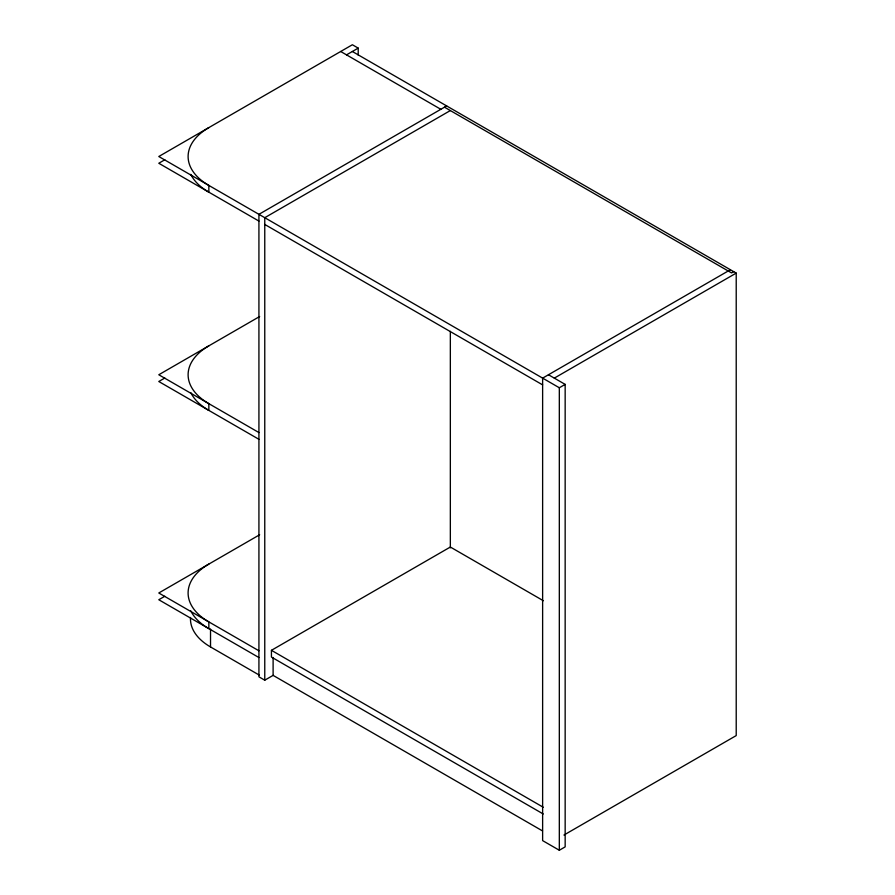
<?xml version="1.0" encoding="UTF-8"?>
<svg xmlns="http://www.w3.org/2000/svg" width="895" height="895" viewBox="0 0 895 895"><rect width="100%" height="100%" fill="white"/><g stroke="black" fill="none" stroke-linecap="round" stroke-linejoin="round"><path stroke-width="1.34" d="M164.814 159.78L158.784 163.259L258.923 221.076M346.533 54.863L358.213 48.117L358.213 55.11M446.661 105.934L258.923 214.33L258.923 676.821L264.763 680.189L273.199 675.322M450.342 110.555L264.763 217.698L264.763 680.189M259.651 316.517L158.784 374.759L258.923 432.565M164.814 378.026L158.784 381.505L258.923 439.311M259.651 534.762L158.784 592.993L258.923 650.799M164.814 596.26L158.784 599.74L258.923 657.545M730.376 269.731L542.627 378.126L542.627 840.618L559.319 850.25L565.159 846.883L565.159 384.391L548.467 374.748M733.71 271.655L731.539 272.908L444.491 107.187M554.307 378.126L736.216 273.098L736.216 735.589L563.939 835.046M358.213 48.117L352.373 44.75L158.784 156.513L559.319 387.759L565.159 384.391M543.265 814.002L271.431 657.064L271.431 650.318L450.342 547.035L543.366 600.735M352.373 51.496L736.216 273.098M340.693 51.496L440.821 109.302M264.763 224.444L542.627 384.872M271.431 650.318L543.265 807.256M542.515 830.918L273.109 675.378L273.109 657.478M190.523 617.46A68.445 39.514 0 0 0 210.526 646.951L259.393 675.166M559.319 387.759L559.319 850.25M450.342 331.329L450.342 547.897M210.526 629.051L210.526 646.951M208.848 564.085A70.806 40.879 0 0 0 208.848 621.902L208.848 628.648A70.806 40.879 0 0 1 190.769 610.837M208.848 345.85A70.806 40.879 0 0 0 208.848 403.656L208.848 410.402A70.806 40.879 0 0 1 190.769 392.592M208.848 127.616A70.806 40.879 0 0 0 208.848 185.422L208.848 192.168A70.806 40.879 0 0 1 190.769 174.357"/></g></svg>
